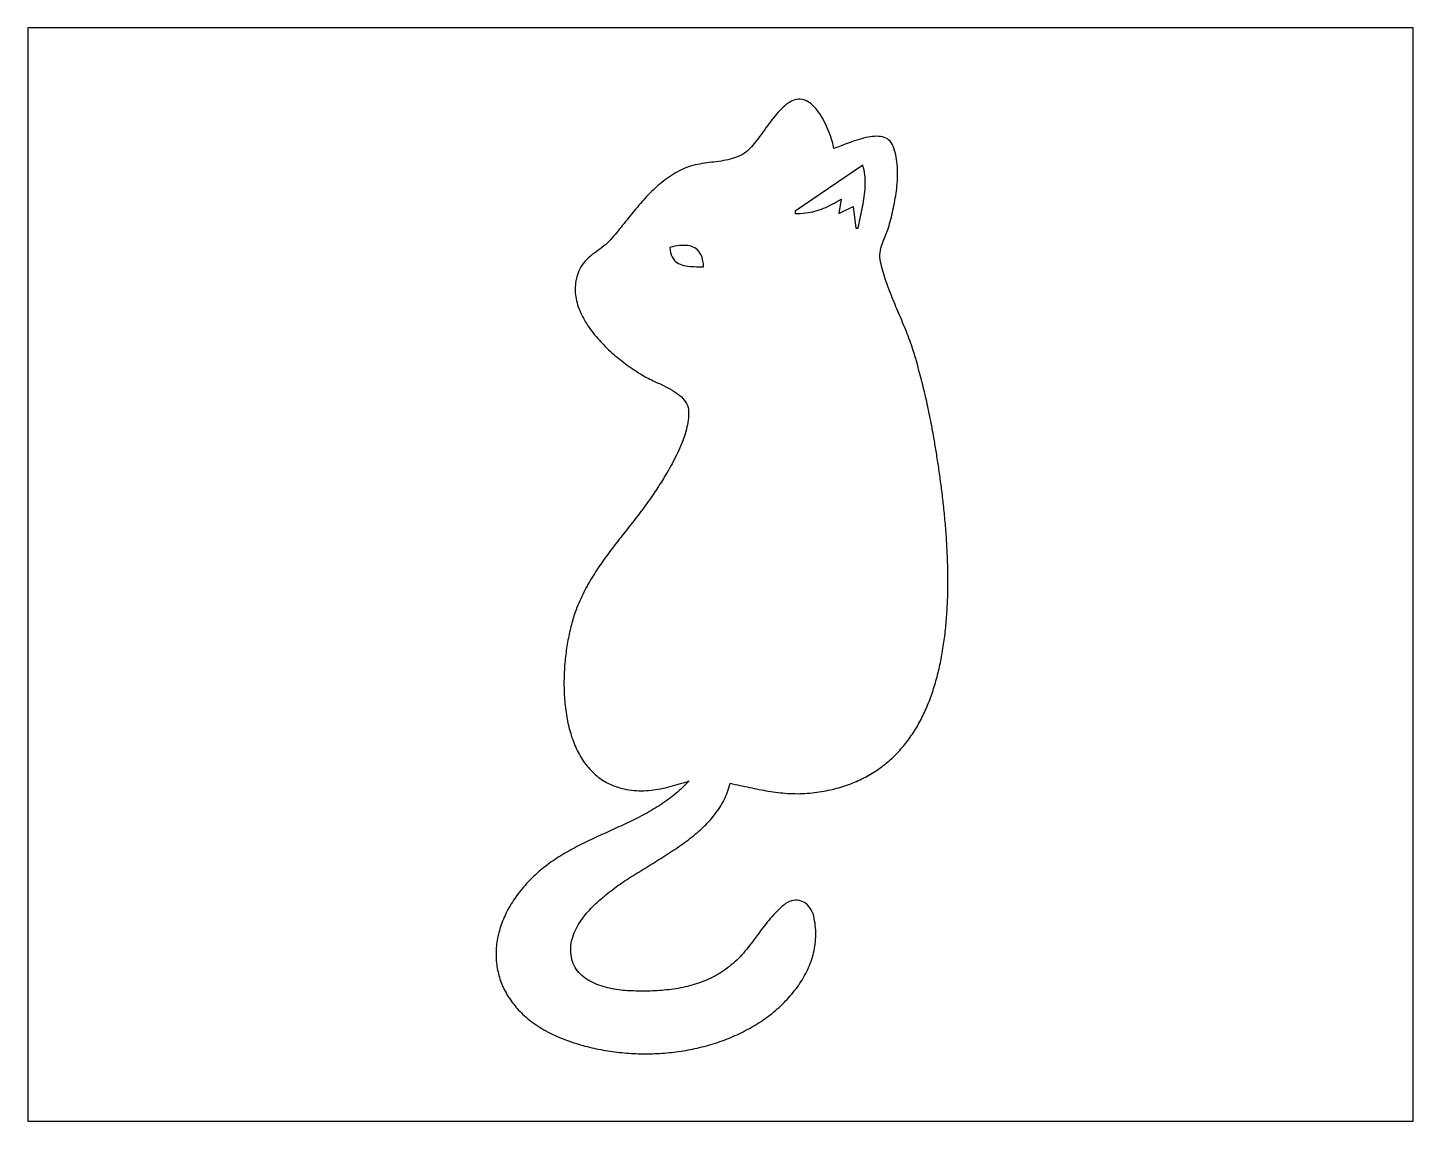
# Model space of a CAD drawing. Extents: x 0 to 574, y 0 to 453.
import ezdxf

# ---------------------------------------------------------------- set-up
doc = ezdxf.new("R2010")
doc.units = 0
doc.layers.add('C7', color=7, linetype='CONTINUOUS')

msp = doc.modelspace()

# ---------------------------------------------------------------- linework, layer by layer
at = {"layer": 'C7'}
for points in [[(0, 453)], [(0, 453), (0, 0), (574, 0), (574, 453), (0, 453)], [(225.2283, 68), (225.0814, 68.9674), (224.9909, 69.9246), (224.9547, 70.8715), (224.971, 71.8079), (225.0378, 72.7337), (225.1532, 73.6488), (225.3153, 74.5531), (225.5221, 75.4464), (225.7717, 76.3287), (226.0623, 77.1998), (226.3918, 78.0596), (226.7585, 78.908), (227.1602, 79.7449), (227.5952, 80.5701), (228.0615, 81.3835), (228.5571, 82.1851), (229.0802, 82.9746), (229.6289, 83.752), (230.2011, 84.5171), (230.795, 85.2699), (231.4088, 86.0102), (232.0403, 86.7379), (232.6878, 87.4528), (233.3493, 88.1549), (234.0228, 88.8441), (234.7065, 89.5201), (235.3985, 90.1829), (236.0967, 90.8325), (236.7994, 91.4685), (237.5045, 92.0911), (238.2102, 92.6999), (238.9145, 93.2949), (239.6155, 93.8761), (240.3113, 94.4431), (241, 94.9961), (241.6789, 95.5303), (242.3708, 96.0611), (243.0752, 96.5885), (243.7914, 97.1129), (244.5189, 97.6345), (245.2573, 98.1536), (246.0059, 98.6704), (246.7642, 99.1851), (247.5317, 99.698), (248.3078, 100.2093), (249.092, 100.7193), (249.8838, 101.2282), (250.6826, 101.7363), (251.4879, 102.2438), (252.2991, 102.751), (253.1156, 103.2581), (253.9371, 103.7654), (254.7628, 104.273), (255.5923, 104.7813), (256.4251, 105.2905), (257.2605, 105.8008), (258.0981, 106.3125), (258.9373, 106.8258), (259.7775, 107.341), (260.6183, 107.8583), (261.4591, 108.378), (262.2993, 108.9003), (263.1384, 109.4255), (263.9759, 109.9537), (264.8112, 110.4853), (265.6438, 111.0205), (266.4731, 111.5596), (267.2986, 112.1027), (268.1198, 112.6502), (268.9361, 113.2022), (269.747, 113.7591), (270.5519, 114.321), (271.3504, 114.8882), (272.1418, 115.461), (272.9256, 116.0397), (273.7013, 116.6243), (274.4683, 117.2153), (275.2261, 117.8128), (275.9742, 118.4171), (276.712, 119.0284), (277.4389, 119.647), (278.1545, 120.2732), (278.8582, 120.9071), (279.5495, 121.549), (280.2277, 122.1992), (280.8925, 122.8579), (281.5431, 123.5254), (282.1792, 124.2019), (282.8001, 124.8876), (283.4053, 125.5828), (283.9943, 126.2877), (284.5665, 127.0026), (285.1214, 127.7278), (285.6584, 128.4634), (286.1771, 129.2098), (286.6768, 129.9671), (287.1571, 130.7357), (287.6173, 131.5156), (288.057, 132.3073), (288.4756, 133.111), (288.8725, 133.9269), (289.2473, 134.7551), (289.5994, 135.5961), (289.9281, 136.45), (290.2331, 137.3171), (290.5138, 138.1977), (290.7696, 139.0918), (291, 140), (292.0146, 139.7888), (293.0249, 139.5755), (294.0311, 139.3609), (295.0336, 139.1458), (296.0326, 138.9307), (297.0285, 138.7166), (298.0217, 138.504), (299.0125, 138.2938), (300.0011, 138.0867), (300.988, 137.8833), (301.9734, 137.6845), (302.9577, 137.491), (303.9413, 137.3035), (304.9243, 137.1227), (305.9073, 136.9494), (306.8905, 136.7842), (307.8742, 136.6281), (308.8588, 136.4815), (309.8446, 136.3454), (310.8319, 136.2204), (311.8211, 136.1073), (312.8125, 136.0068), (313.8064, 135.9196), (314.8031, 135.8465), (315.803, 135.7882), (316.8065, 135.7454), (317.8137, 135.7188), (318.8252, 135.7093), (319.8411, 135.7175), (320.8619, 135.7441), (321.8879, 135.79), (322.9193, 135.8558), (323.9565, 135.9422), (325, 136.0501), (325.9764, 136.1672), (326.9422, 136.2957), (327.8973, 136.4356), (328.8419, 136.5867), (329.776, 136.7489), (330.6996, 136.9222), (331.6127, 137.1065), (332.5156, 137.3016), (333.4081, 137.5076), (334.2903, 137.7243), (335.1624, 137.9516), (336.0242, 138.1896), (336.876, 138.4379), (337.7178, 138.6967), (338.5495, 138.9658), (339.3713, 139.2451), (340.1832, 139.5346), (340.9853, 139.8341), (341.7776, 140.1436), (342.5601, 140.463), (343.333, 140.7922), (344.0962, 141.1312), (344.8499, 141.4798), (345.594, 141.8379), (346.3286, 142.2055), (347.0539, 142.5826), (347.7697, 142.9689), (348.4763, 143.3645), (349.1736, 143.7692), (349.8616, 144.183), (350.5405, 144.6057), (351.2103, 145.0374), (351.8711, 145.4778), (352.5228, 145.927), (353.1656, 146.3849), (353.7995, 146.8513), (354.4245, 147.3261), (355.0407, 147.8094), (355.6482, 148.301), (356.247, 148.8008), (356.8372, 149.3088), (357.4188, 149.8248), (357.9918, 150.3488), (358.5564, 150.8807), (359.1125, 151.4205), (359.6603, 151.9679), (360.1997, 152.523), (360.7309, 153.0857), (361.2538, 153.6558), (361.7686, 154.2333), (362.2752, 154.8182), (362.7738, 155.4103), (363.2644, 156.0095), (363.747, 156.6158), (364.2217, 157.2291), (364.6886, 157.8493), (365.1477, 158.4763), (365.599, 159.11), (366.0426, 159.7503), (366.4785, 160.3973), (366.9069, 161.0507), (367.3277, 161.7105), (367.741, 162.3766), (368.1469, 163.049), (368.5454, 163.7275), (368.9366, 164.4121), (369.3205, 165.1026), (369.6972, 165.7991), (370.0667, 166.5013), (370.4291, 167.2093), (370.7844, 167.923), (371.1326, 168.6422), (371.474, 169.3669), (371.8083, 170.097), (372.1359, 170.8324), (372.4566, 171.573), (372.7706, 172.3188), (373.0778, 173.0697), (373.3784, 173.8255), (373.6724, 174.5862), (373.9599, 175.3518), (374.2409, 176.1221), (374.5154, 176.897), (374.7835, 177.6765), (375.0453, 178.4605), (375.3008, 179.2489), (375.55, 180.0416), (375.7931, 180.8385), (376.03, 181.6396), (376.2609, 182.4447), (376.4857, 183.2538), (376.7046, 184.0669), (376.9175, 184.8837), (377.1246, 185.7043), (377.3258, 186.5285), (377.5213, 187.3563), (377.7111, 188.1876), (377.8952, 189.0223), (378.0737, 189.8603), (378.2467, 190.7015), (378.4141, 191.5459), (378.5761, 192.3933), (378.7327, 193.2438), (378.8839, 194.0971), (379.0298, 194.9533), (379.1705, 195.8121), (379.306, 196.6737), (379.4364, 197.5378), (379.5617, 198.4044), (379.6819, 199.2734), (379.7972, 200.1447), (379.9075, 201.0182), (380.013, 201.8939), (380.1136, 202.7717), (380.2095, 203.6514), (380.3006, 204.5331), (380.3871, 205.4165), (380.4689, 206.3017), (380.5462, 207.1886), (380.619, 208.077), (380.6873, 208.9669), (380.7512, 209.8582), (380.8108, 210.7508), (380.866, 211.6447), (380.917, 212.5397), (380.9638, 213.4358), (381.0064, 214.3328), (381.045, 215.2308), (381.0795, 216.1296), (381.11, 217.0291), (381.1366, 217.9293), (381.1593, 218.83), (381.1782, 219.7313), (381.1933, 220.6329), (381.2046, 221.5348), (381.2123, 222.437), (381.2164, 223.3394), (381.2168, 224.2418), (381.2138, 225.1442), (381.2073, 226.0465), (381.1974, 226.9486), (381.1841, 227.8505), (381.1675, 228.752), (381.1477, 229.653), (381.1246, 230.5536), (381.0984, 231.4536), (381.0691, 232.3529), (381.0367, 233.2514), (381.0013, 234.1491), (380.963, 235.0458), (380.9218, 235.9415), (380.8778, 236.8362), (380.831, 237.7296), (380.7814, 238.6218), (380.7291, 239.5127), (380.6743, 240.4021), (380.6168, 241.29), (380.5568, 242.1763), (380.4943, 243.061), (380.4295, 243.9438), (380.3622, 244.8249), (380.2926, 245.704), (380.2208, 246.581), (380.1467, 247.456), (380.0705, 248.3288), (379.9922, 249.1994), (379.9118, 250.0676), (379.8294, 250.9334), (379.745, 251.7966), (379.6588, 252.6573), (379.5707, 253.5153), (379.4808, 254.3705), (379.3892, 255.2229), (379.2958, 256.0723), (379.2009, 256.9188), (379.1043, 257.7621), (379.0062, 258.6023), (378.9067, 259.4392), (378.8057, 260.2728), (378.7033, 261.1029), (378.5996, 261.9295), (378.4946, 262.7525), (378.3884, 263.5719), (378.281, 264.3875), (378.1725, 265.1992), (378.063, 266.0071), (377.9524, 266.8109), (377.8409, 267.6106), (377.7284, 268.4061), (377.6151, 269.1974), (377.501, 269.9843), (377.3862, 270.7668), (377.2707, 271.5448), (377.1545, 272.3182), (377.0377, 273.0869), (376.9203, 273.8509), (376.8025, 274.61), (376.6843, 275.3642), (376.5656, 276.1134), (376.4466, 276.8575), (376.3274, 277.5964), (376.2079, 278.3301), (376.0882, 279.0584), (375.9684, 279.7813), (375.8485, 280.4986), (375.7287, 281.2104), (375.6088, 281.9165), (375.489, 282.6169), (375.3694, 283.3114), (375.25, 284), (375.0717, 285.0124), (374.8897, 286.0241), (374.7039, 287.0348), (374.5145, 288.0447), (374.3213, 289.0538), (374.1245, 290.0621), (373.9241, 291.0695), (373.7201, 292.0761), (373.5126, 293.0819), (373.3016, 294.0869), (373.0872, 295.0911), (372.8693, 296.0945), (372.6481, 297.0972), (372.4236, 298.099), (372.1957, 299.1002), (371.9646, 300.1005), (371.7302, 301.1002), (371.4926, 302.0991), (371.252, 303.0972), (371.0081, 304.0947), (370.7613, 305.0914), (370.5113, 306.0875), (370.2584, 307.0828), (370.0025, 308.0775), (369.7437, 309.0715), (369.482, 310.0648), (369.2175, 311.0575), (368.9501, 312.0495), (368.68, 313.0408), (368.4071, 314.0315), (368.1315, 315.0216), (367.8533, 316.0111), (367.5725, 317), (367.302, 317.9233), (367.0182, 318.8474), (366.7218, 319.7721), (366.4134, 320.6974), (366.094, 321.6234), (365.7641, 322.55), (365.4246, 323.4771), (365.0762, 324.4048), (364.7198, 325.333), (364.3559, 326.2617), (363.9855, 327.1908), (363.6092, 328.1203), (363.2278, 329.0503), (362.8421, 329.9806), (362.4528, 330.9113), (362.0606, 331.8423), (361.6664, 332.7735), (361.2709, 333.7051), (360.8748, 334.6368), (360.4789, 335.5688), (360.084, 336.501), (359.6907, 337.4333), (359.2999, 338.3658), (358.9124, 339.2983), (358.5288, 340.231), (358.1499, 341.1636), (357.7765, 342.0963), (357.4094, 343.029), (357.0492, 343.9617), (356.6968, 344.8942), (356.3529, 345.8268), (356.0183, 346.7591), (355.6936, 347.6914), (355.3798, 348.6235), (355.0774, 349.5553), (354.7874, 350.487), (354.5103, 351.4184), (354.2471, 352.3495), (353.9984, 353.2803), (353.765, 354.2108), (353.5477, 355.1409), (353.3472, 356.0706), (353.1643, 357), (353.0441, 357.9359), (353.025, 358.8777), (353.0959, 359.824), (353.2452, 360.7733), (353.4619, 361.7241), (353.7345, 362.6751), (354.0518, 363.6247), (354.4024, 364.5716), (354.7751, 365.5142), (355.1586, 366.4511), (355.5415, 367.3809), (355.9126, 368.3022), (356.2605, 369.2134), (356.574, 370.1131), (356.8418, 371), (357.0768, 371.8666), (357.3116, 372.7518), (357.545, 373.6542), (357.7761, 374.5728), (358.0038, 375.5065), (358.2271, 376.454), (358.445, 377.4141), (358.6564, 378.3859), (358.8603, 379.3681), (359.0557, 380.3595), (359.2416, 381.359), (359.4168, 382.3655), (359.5805, 383.3778), (359.7315, 384.3947), (359.8689, 385.4152), (359.9916, 386.438), (360.0986, 387.4621), (360.1888, 388.4861), (360.2613, 389.5091), (360.3149, 390.5299), (360.3488, 391.5473), (360.3618, 392.5601), (360.3529, 393.5672), (360.3211, 394.5675), (360.2653, 395.5598), (360.1846, 396.543), (360.0779, 397.5159), (359.9442, 398.4773), (359.7824, 399.4261), (359.5916, 400.3613), (359.3706, 401.2815), (359.1185, 402.1856), (358.8343, 403.0726), (358.5169, 403.9413), (358.1648, 404.7117), (357.7478, 405.3899), (357.2697, 405.9799), (356.7343, 406.4858), (356.1455, 406.9116), (355.507, 407.2614), (354.8227, 407.5392), (354.0964, 407.7492), (353.332, 407.8954), (352.5332, 407.9819), (351.7038, 408.0126), (350.8477, 407.9918), (349.9688, 407.9235), (349.0708, 407.8116), (348.1575, 407.6604), (347.2328, 407.4738), (346.3004, 407.2559), (345.3643, 407.0109), (344.4282, 406.7427), (343.496, 406.4554), (342.5714, 406.1531), (341.6583, 405.8398), (340.7606, 405.5197), (339.8819, 405.1968), (339.0262, 404.8751), (338.1973, 404.5587), (337.399, 404.2518), (336.6351, 403.9582), (335.9094, 403.6822), (335.2258, 403.4278), (334.588, 403.199), (334, 403), (333.8695, 403.6652), (333.7048, 404.3883), (333.5068, 405.163), (333.276, 405.9833), (333.0135, 406.843), (332.7198, 407.736), (332.396, 408.6561), (332.0426, 409.5972), (331.6606, 410.5531), (331.2506, 411.5178), (330.8136, 412.4851), (330.3503, 413.4488), (329.8614, 414.4028), (329.3478, 415.3411), (328.8102, 416.2573), (328.2495, 417.1455), (327.6665, 417.9994), (327.0619, 418.813), (326.4364, 419.5801), (325.791, 420.2945), (325.1264, 420.9502), (324.4434, 421.541), (323.7428, 422.0607), (323.0253, 422.5032), (322.2918, 422.8624), (321.5431, 423.1322), (320.7798, 423.3063), (320.003, 423.3788), (319.2619, 423.3559), (318.5281, 423.253), (317.8015, 423.0741), (317.0818, 422.8232), (316.3689, 422.5044), (315.6627, 422.1217), (314.9631, 421.6793), (314.27, 421.181), (313.5831, 420.631), (312.9023, 420.0334), (312.2276, 419.3921), (311.5587, 418.7113), (310.8956, 417.9949), (310.2381, 417.2471), (309.586, 416.4719), (308.9393, 415.6733), (308.2977, 414.8554), (307.6612, 414.0222), (307.0296, 413.1779), (306.4028, 412.3263), (305.7806, 411.4716), (305.1629, 410.6179), (304.5496, 409.7692), (303.9405, 408.9295), (303.3354, 408.1029), (302.7344, 407.2934), (302.1371, 406.5051), (301.5435, 405.7421), (300.9534, 405.0083), (300.3668, 404.3079), (299.7834, 403.6449), (299.2031, 403.0233), (298.6258, 402.4472), (298.0514, 401.9206), (297.4796, 401.4477), (296.9105, 401.0324)], [(296.9104, 401.0324), (296.1453, 400.549), (295.351, 400.1136), (294.5295, 399.7227), (293.6828, 399.3729), (292.813, 399.0606), (291.9222, 398.7824), (291.0124, 398.5348), (290.0857, 398.3144), (289.1442, 398.1177), (288.1898, 397.9413), (287.2247, 397.7817), (286.2509, 397.6354), (285.2704, 397.499), (284.2854, 397.369), (283.2979, 397.2419), (282.3099, 397.1143), (281.3235, 396.9827), (280.3407, 396.8437), (279.3637, 396.6938), (278.3944, 396.5295), (277.435, 396.3474), (276.4874, 396.144), (275.5538, 395.9159), (274.6362, 395.6596), (273.7367, 395.3716), (272.8572, 395.0484), (272, 394.6867), (271.062, 394.2485), (270.1446, 393.792), (269.2472, 393.3177), (268.3691, 392.8261), (267.5096, 392.3176), (266.6681, 391.793), (265.8438, 391.2526), (265.0362, 390.697), (264.2445, 390.1268), (263.468, 389.5425), (262.7062, 388.9446), (261.9583, 388.3337), (261.2236, 387.7103), (260.5016, 387.0748), (259.7915, 386.428), (259.0927, 385.7702), (258.4044, 385.1021), (257.7261, 384.4241), (257.057, 383.7368), (256.3966, 383.0407), (255.744, 382.3364), (255.0987, 381.6244), (254.46, 380.9052), (253.8272, 380.1794), (253.1996, 379.4475), (252.5767, 378.71), (251.9576, 377.9674), (251.3418, 377.2204), (250.7285, 376.4694), (250.1172, 375.7149), (249.5071, 374.9575), (248.8976, 374.1978), (248.2879, 373.4362), (247.6775, 372.6733), (247.0657, 371.9097), (246.4517, 371.1458), (245.835, 370.3822), (245.2148, 369.6194), (244.5906, 368.858), (243.9615, 368.0985), (243.327, 367.3415), (242.6864, 366.5873), (242.039, 365.8367), (241.3842, 365.0902), (240.734, 364.3993), (240.0382, 363.7356), (239.304, 363.0944), (238.539, 362.4711), (237.7505, 361.8612), (236.9462, 361.2599), (236.1333, 360.6628), (235.3195, 360.0652), (234.512, 359.4625), (233.7185, 358.8502), (232.9463, 358.2236), (232.2029, 357.5781), (231.4957, 356.9091), (230.8323, 356.2121), (230.2201, 355.4824), (229.6665, 354.7154), (229.179, 353.9066), (228.756, 353.0866), (228.377, 352.2644), (228.041, 351.4404), (227.7472, 350.6148), (227.4948, 349.7879), (227.2828, 348.96), (227.1104, 348.1314), (226.9767, 347.3024), (226.8809, 346.4732), (226.8221, 345.6443), (226.7994, 344.8157), (226.8119, 343.9879), (226.8589, 343.1612), (226.9393, 342.3357), (227.0524, 341.5119), (227.1973, 340.69), (227.3731, 339.8703), (227.5789, 339.0531), (227.8139, 338.2386), (228.0773, 337.4272), (228.368, 336.6192), (228.6854, 335.8148), (229.0284, 335.0144), (229.3963, 334.2181), (229.7882, 333.4265), (230.2032, 332.6396), (230.6404, 331.8578), (231.0989, 331.0814), (231.578, 330.3107), (232.0767, 329.5459), (232.5941, 328.7874), (233.1295, 328.0355), (233.6819, 327.2904), (234.2504, 326.5525), (234.8343, 325.822), (235.4325, 325.0992), (236.0444, 324.3843), (236.6689, 323.6778), (237.3052, 322.9799), (237.9525, 322.2909), (238.6098, 321.611), (239.2764, 320.9406), (239.9514, 320.2799), (240.6338, 319.6292), (241.3228, 318.9889), (242.0176, 318.3592), (242.7172, 317.7405), (243.4209, 317.1329), (244.1277, 316.5368), (244.8368, 315.9525), (245.5473, 315.3803), (246.2583, 314.8204), (246.969, 314.2732), (247.6785, 313.7389), (248.386, 313.2179), (249.0905, 312.7103), (249.7912, 312.2166), (250.4872, 311.737), (251.1777, 311.2718), (251.8618, 310.8213), (252.5387, 310.3858), (253.2073, 309.9655), (253.867, 309.5608), (254.5168, 309.1719), (255.1559, 308.7992), (255.7833, 308.4429), (256.3983, 308.1033), (257, 307.7808), (257.6775, 307.4338), (258.4039, 307.0796), (259.1727, 306.7168), (259.9775, 306.3442), (260.8117, 305.9604), (261.6691, 305.5644), (262.5431, 305.1546), (263.4273, 304.73), (264.3154, 304.2892), (265.2008, 303.8309), (266.0772, 303.3539), (266.938, 302.857), (267.777, 302.3387), (268.5876, 301.798), (269.3634, 301.2334), (270.098, 300.6438), (270.785, 300.0278), (271.4179, 299.3842), (271.9902, 298.7117), (272.4957, 298.0091), (272.9278, 297.275), (273.2801, 296.5083), (273.5461, 295.7076), (273.7195, 294.8716), (273.7939, 293.9992), (273.7973, 293.1201), (273.764, 292.2292), (273.6955, 291.3271), (273.593, 290.415), (273.4578, 289.4937), (273.2913, 288.5641), (273.0948, 287.6272), (272.8696, 286.6839), (272.617, 285.7351), (272.3383, 284.7817), (272.035, 283.8247), (271.7082, 282.865), (271.3593, 281.9036), (270.9897, 280.9413), (270.6007, 279.979), (270.1935, 279.0178), (269.7695, 278.0585), (269.3301, 277.1021), (268.8765, 276.1494), (268.4101, 275.2015), (267.9322, 274.2592), (267.4441, 273.3234), (266.9472, 272.3952), (266.4427, 271.4753), (265.932, 270.5648), (265.4164, 269.6646), (264.8973, 268.7756), (264.3759, 267.8986), (263.8535, 267.0348), (263.3316, 266.1849), (262.8114, 265.3499), (262.2943, 264.5307), (261.7815, 263.7283), (261.2744, 262.9436), (260.7743, 262.1774), (260.2826, 261.4308), (259.8005, 260.7047), (259.3294, 260), (258.7789, 259.1858), (258.2222, 258.3755), (257.6597, 257.5689), (257.0917, 256.7657), (256.5184, 255.9657), (255.9404, 255.1688), (255.3578, 254.3747), (254.771, 253.5833), (254.1804, 252.7942), (253.5862, 252.0074), (252.9889, 251.2226), (252.3888, 250.4396), (251.7861, 249.6582), (251.1813, 248.8781), (250.5747, 248.0993), (249.9666, 247.3215), (249.3573, 246.5444), (248.7473, 245.7679), (248.1367, 244.9917), (247.526, 244.2157), (246.9155, 243.4397), (246.3055, 242.6634), (245.6964, 241.8867), (245.0885, 241.1093), (244.4821, 240.331), (243.8776, 239.5516), (243.2754, 238.771), (242.6756, 237.9889), (242.0788, 237.2051), (241.4852, 236.4194), (240.8951, 235.6316), (240.3089, 234.8415), (239.727, 234.0488), (239.1496, 233.2535), (238.5771, 232.4552), (238.0099, 231.6538), (237.4482, 230.8491), (236.8925, 230.0408), (236.343, 229.2288), (235.8001, 228.4128), (235.2641, 227.5926), (234.7354, 226.7681), (234.2142, 225.9391), (233.701, 225.1052), (233.1961, 224.2664), (232.6998, 223.4224), (232.2124, 222.573), (231.7343, 221.7179), (231.2658, 220.8571), (230.8072, 219.9903), (230.359, 219.1173), (229.9213, 218.2378), (229.4947, 217.3518), (229.0793, 216.4588), (228.6755, 215.5589), (228.2837, 214.6517), (227.9043, 213.7371), (227.5374, 212.8148), (227.1836, 211.8846), (226.843, 210.9464), (226.5162, 210), (226.2915, 209.3194), (226.0711, 208.625), (225.8551, 207.917), (225.6435, 207.1959), (225.4366, 206.4621), (225.2345, 205.716), (225.0374, 204.9579), (224.8453, 204.1883), (224.6586, 203.4076), (224.4773, 202.6161), (224.3016, 201.8143), (224.1316, 201.0025), (223.9675, 200.1812), (223.8094, 199.3507), (223.6576, 198.5114), (223.5121, 197.6638), (223.3732, 196.8082), (223.2409, 195.9451), (223.1154, 195.0747), (222.9969, 194.1976), (222.8856, 193.3141), (222.7815, 192.4247), (222.6849, 191.5296), (222.5959, 190.6294), (222.5147, 189.7243), (222.4413, 188.8148), (222.376, 187.9014), (222.319, 186.9843), (222.2703, 186.064), (222.2301, 185.1409), (222.1987, 184.2154), (222.1761, 183.2879), (222.1624, 182.3588), (222.1579, 181.4284), (222.1628, 180.4972), (222.1771, 179.5655), (222.201, 178.6338), (222.2346, 177.7025), (222.2782, 176.7719), (222.3319, 175.8425), (222.3959, 174.9146), (222.4702, 173.9886), (222.555, 173.065), (222.6506, 172.1441), (222.757, 171.2264), (222.8744, 170.3122), (223.003, 169.4019), (223.1429, 168.4959), (223.2943, 167.5947), (223.4573, 166.6986), (223.6322, 165.8079), (223.8189, 164.9232), (224.0178, 164.0448), (224.2289, 163.1731), (224.4524, 162.3085), (224.6884, 161.4513), (224.9372, 160.6021), (225.1989, 159.7611), (225.4736, 158.9289), (225.7614, 158.1057), (226.0626, 157.2919), (226.3773, 156.4881), (226.7057, 155.6945), (227.0478, 154.9116), (227.4039, 154.1397), (227.7741, 153.3793), (228.1586, 152.6308), (228.5575, 151.8945), (228.971, 151.1708), (229.3992, 150.4602), (229.8423, 149.763), (230.3004, 149.0797), (230.7738, 148.4106), (231.2625, 147.7561), (231.7667, 147.1166), (232.2865, 146.4926), (232.8222, 145.8844), (233.3739, 145.2924), (233.9417, 144.717), (234.5257, 144.1586), (235.1262, 143.6176), (235.7433, 143.0944), (236.3772, 142.5894), (237.0279, 142.103), (237.6957, 141.6356), (238.3807, 141.1875), (239.0831, 140.7593), (239.803, 140.3512), (240.5406, 139.9637), (241.296, 139.5972), (242.0694, 139.252), (242.861, 138.9286), (243.6708, 138.6274), (244.4991, 138.3487), (245.346, 138.093), (246.2117, 137.8606), (247.0963, 137.6519), (248, 137.4675), (249.0445, 137.2882), (250.0832, 137.1447), (251.1163, 137.0356), (252.1441, 136.9598), (253.1669, 136.9157), (254.185, 136.9022), (255.1987, 136.9178), (256.2082, 136.9613), (257.2139, 137.0313), (258.2161, 137.1266), (259.2149, 137.2457), (260.2108, 137.3874), (261.204, 137.5503), (262.1947, 137.7332), (263.1834, 137.9347), (264.1702, 138.1534), (265.1554, 138.3881), (266.1394, 138.6374), (267.1224, 138.9), (268.1047, 139.1746), (269.0865, 139.4599), (270.0683, 139.7545), (271.0503, 140.0572), (272.0327, 140.3665), (273.0158, 140.6812), (274, 141)], [(318, 377), (318, 376), (319.1214, 376.0186), (320.206, 376.0682), (321.2569, 376.1485), (322.2772, 376.2593), (323.27, 376.4004), (324.2385, 376.5715), (325.1858, 376.7725), (326.1151, 377.003), (327.0294, 377.263), (327.932, 377.5521), (328.8259, 377.8702), (329.7144, 378.217), (330.6004, 378.5924), (331.4872, 378.996), (332.378, 379.4278), (333.2757, 379.8873), (334.1837, 380.3746), (335.1049, 380.8892), (336.0427, 381.4311), (337, 382), (336, 376), (342, 379), (343, 370), (344, 370), (344.195, 370.9813), (344.3987, 371.9666), (344.6088, 372.9555), (344.8232, 373.9476), (345.0394, 374.9428), (345.2552, 375.9406), (345.4684, 376.9409), (345.6767, 377.9432), (345.8778, 378.9473), (346.0695, 379.9529), (346.2495, 380.9597), (346.4154, 381.9674), (346.5651, 382.9757), (346.6963, 383.9843), (346.8067, 384.9928), (346.894, 386.001), (346.9561, 387.0087), (346.9905, 388.0154), (346.995, 389.0209), (346.9674, 390.0248), (346.9054, 391.027), (346.8067, 392.027), (346.6691, 393.0246), (346.4903, 394.0195), (346.268, 395.0114), (346, 396), (318, 377)], [(266, 362), (266.1301, 360.8634), (266.3363, 359.8397), (266.6152, 358.9231), (266.963, 358.1075), (267.3763, 357.3871), (267.8516, 356.756), (268.3852, 356.2084), (268.9737, 355.7383), (269.6134, 355.3398), (270.3009, 355.007), (271.0326, 354.7341), (271.805, 354.5151), (272.6144, 354.3442), (273.4574, 354.2155), (274.3304, 354.123), (275.2299, 354.061), (276.1522, 354.0234), (277.094, 354.0044), (278.0516, 353.998), (279.0214, 353.9985), (280, 354), (279.8996, 355.1949), (279.7362, 356.2892), (279.5116, 357.2863), (279.2276, 358.1892), (278.886, 359.0012), (278.4885, 359.7254), (278.037, 360.3652), (277.5333, 360.9236), (276.9791, 361.404), (276.3763, 361.8094), (275.7266, 362.1432), (275.0318, 362.4085), (274.2938, 362.6085), (273.5143, 362.7464), (272.6951, 362.8255), (271.838, 362.8489), (270.9448, 362.8198), (270.0172, 362.7415), (269.0572, 362.6172), (268.0665, 362.45), (267.0468, 362.2432), (266, 362)], [(274, 141), (273.3389, 140.2891), (272.668, 139.5935), (271.9874, 138.9128), (271.2973, 138.2464), (270.598, 137.5942), (269.8898, 136.9556), (269.1728, 136.3304), (268.4473, 135.7182), (267.7136, 135.1185), (266.9719, 134.531), (266.2224, 133.9553), (265.4653, 133.391), (264.701, 132.8379), (263.9297, 132.2954), (263.1515, 131.7633), (262.3668, 131.2411), (261.5757, 130.7285), (260.7786, 130.2251), (259.9756, 129.7305), (259.167, 129.2443), (258.353, 128.7663), (257.5339, 128.2959), (256.7099, 127.8328), (255.8813, 127.3767), (255.0482, 126.9271), (254.211, 126.4838), (253.3699, 126.0462), (252.5251, 125.6141), (251.6769, 125.1871), (250.8254, 124.7648), (249.971, 124.3468), (249.1138, 123.9327), (248.2542, 123.5222), (247.3923, 123.1149), (246.5284, 122.7104), (245.6628, 122.3083), (244.7956, 121.9083), (243.9271, 121.51), (243.0576, 121.113), (242.1873, 120.717), (241.3165, 120.3215), (240.4453, 119.9262), (239.574, 119.5307), (238.7029, 119.1347), (237.8322, 118.7377), (236.9621, 118.3394), (236.0929, 117.9394), (235.2248, 117.5373), (234.3581, 117.1329), (233.493, 116.7256), (232.6297, 116.3151), (231.7685, 115.901), (230.9096, 115.483), (230.0533, 115.0607), (229.1997, 114.6337), (228.3492, 114.2017), (227.502, 113.7642), (226.6583, 113.3209), (225.8184, 112.8714), (224.9825, 112.4153), (224.1508, 111.9523), (223.3236, 111.4819), (222.5011, 111.0039), (221.6836, 110.5178), (220.8712, 110.0233), (220.0643, 109.5199), (219.2631, 109.0073), (218.4679, 108.4852), (217.6787, 107.9532), (216.896, 107.4108), (216.1199, 106.8577), (215.3507, 106.2935), (214.5887, 105.7179), (213.834, 105.1305), (213.0869, 104.5309), (212.3476, 103.9187), (211.6164, 103.2936), (210.8935, 102.6551), (210.1793, 102.003), (209.4738, 101.3367), (208.7773, 100.6561), (208.0902, 99.9606), (207.3784, 99.2157), (206.6855, 98.4668), (206.0112, 97.7142), (205.3556, 96.958), (204.7186, 96.1983), (204.1003, 95.4353), (203.5006, 94.6693), (202.9195, 93.9002), (202.357, 93.1283), (201.813, 92.3539), (201.2875, 91.5769), (200.7806, 90.7977), (200.2921, 90.0163), (199.822, 89.233), (199.3705, 88.4479), (198.9373, 87.6611), (198.5225, 86.8729), (198.1261, 86.0833), (197.748, 85.2926), (197.3882, 84.501), (197.0468, 83.7085), (196.7236, 82.9154), (196.4187, 82.1218), (196.132, 81.328), (195.8635, 80.5339), (195.6132, 79.7399), (195.3811, 78.9461), (195.1672, 78.1526), (194.9713, 77.3596), (194.7936, 76.5673), (194.6339, 75.7759), (194.4923, 74.9855), (194.3687, 74.1962), (194.2632, 73.4083), (194.1756, 72.6219), (194.106, 71.8372), (194.0543, 71.0543), (194.0206, 70.2734), (194.0047, 69.4947), (194.0068, 68.7183), (194.0267, 67.9444), (194.0644, 67.1732), (194.1199, 66.4048), (194.1933, 65.6394), (194.2844, 64.8772), (194.3932, 64.1183), (194.5198, 63.3629), (194.664, 62.6111), (194.826, 61.8632), (195.0056, 61.1193), (195.2028, 60.3795), (195.4176, 59.644), (195.6501, 58.913), (195.9001, 58.1867), (196.1676, 57.4652), (196.4527, 56.7487), (196.7552, 56.0373), (197.0753, 55.3312), (197.4128, 54.6306), (197.7677, 53.9357), (198.14, 53.2465), (198.5298, 52.5634), (198.9369, 51.8863), (199.3613, 51.2156), (199.8031, 50.5514), (200.2621, 49.8938), (200.7384, 49.2429), (201.232, 48.5991), (201.7429, 47.9624), (202.2709, 47.3329), (202.8161, 46.711), (203.3785, 46.0967), (203.958, 45.4901), (204.5547, 44.8915), (205.1684, 44.3011), (205.7993, 43.7189), (206.4471, 43.1452), (207.1121, 42.5801), (207.794, 42.0238), (208.4929, 41.4765), (209.2088, 40.9382), (209.9416, 40.4093), (210.6913, 39.8898), (211.458, 39.3799), (212.2415, 38.8798), (213.0419, 38.3896), (213.8591, 37.9096), (214.6931, 37.4398), (215.5439, 36.9804), (216.4114, 36.5317), (217.2957, 36.0937), (218.1968, 35.6667), (219.1145, 35.2507), (220.0489, 34.8461), (221, 34.4529), (221.868, 34.1081), (222.7422, 33.7726), (223.6223, 33.4464), (224.5081, 33.1294), (225.3995, 32.8218), (226.2963, 32.5234), (227.1984, 32.2343), (228.1055, 31.9546), (229.0177, 31.6841), (229.9346, 31.4231), (230.8561, 31.1714), (231.7821, 30.929), (232.7124, 30.696), (233.6468, 30.4725), (234.5852, 30.2583), (235.5274, 30.0536), (236.4733, 29.8583), (237.4227, 29.6724), (238.3754, 29.496), (239.3313, 29.329), (240.2902, 29.1716), (241.2519, 29.0236), (242.2164, 28.8851), (243.1834, 28.7562), (244.1528, 28.6368), (245.1243, 28.5269), (246.098, 28.4266), (247.0735, 28.3358), (248.0508, 28.2546), (249.0296, 28.1831), (250.0098, 28.1211), (250.9913, 28.0687), (251.9739, 28.026), (252.9574, 27.9929), (253.9417, 27.9695), (254.9266, 27.9557), (255.9119, 27.9516), (256.8976, 27.9572), (257.8833, 27.9725), (258.8691, 27.9975), (259.8546, 28.0323), (260.8398, 28.0768), (261.8244, 28.131), (262.8084, 28.195), (263.7916, 28.2688), (264.7737, 28.3523), (265.7547, 28.4457), (266.7344, 28.5489), (267.7126, 28.6619), (268.6892, 28.7848), (269.664, 28.9175), (270.6368, 29.06), (271.6075, 29.2125), (272.5759, 29.3748), (273.5419, 29.547), (274.5052, 29.7292), (275.4658, 29.9212), (276.4235, 30.1233), (277.3781, 30.3352), (278.3295, 30.5571), (279.2775, 30.789), (280.2219, 31.0309), (281.1626, 31.2828), (282.0994, 31.5447), (283.0321, 31.8166), (283.9606, 32.0985), (284.8848, 32.3905), (285.8045, 32.6926), (286.7194, 33.0047), (287.6296, 33.3269), (288.5347, 33.6593), (289.4346, 34.0017), (290.3292, 34.3542), (291.2184, 34.7169), (292.1018, 35.0898), (292.9795, 35.4728), (293.8512, 35.8659), (294.7168, 36.2693), (295.5761, 36.6828), (296.4289, 37.1066), (297.2751, 37.5406), (298.1145, 37.9848), (298.947, 38.4392), (299.7724, 38.9039), (300.5906, 39.3789), (301.4013, 39.8642), (302.2045, 40.3598), (303, 40.8657), (303.7814, 41.3782), (304.5579, 41.9035), (305.3289, 42.4415), (306.094, 42.992), (306.8526, 43.5549), (307.6043, 44.1299), (308.3485, 44.717), (309.0848, 45.316), (309.8127, 45.9267), (310.5318, 46.549), (311.2415, 47.1827), (311.9413, 47.8276), (312.6308, 48.4837), (313.3095, 49.1507), (313.9768, 49.8285), (314.6324, 50.517), (315.2757, 51.2159), (315.9062, 51.9252), (316.5234, 52.6446), (317.1269, 53.3741), (317.7162, 54.1134), (318.2908, 54.8624), (318.8502, 55.621), (319.3939, 56.389), (319.9215, 57.1662), (320.4324, 57.9525), (320.9261, 58.7477), (321.4022, 59.5518), (321.8602, 60.3644), (322.2997, 61.1855), (322.72, 62.0149), (323.1207, 62.8525), (323.5015, 63.698), (323.8616, 64.5514), (324.2008, 65.4125), (324.5184, 66.2811), (324.8141, 67.1571), (325.0872, 68.0404), (325.3374, 68.9306), (325.5641, 69.8278), (325.7669, 70.7318), (325.9453, 71.6423), (326.0987, 72.5593), (326.2268, 73.4826), (326.329, 74.412), (326.4048, 75.3474), (326.4537, 76.2887), (326.4753, 77.2356), (326.4691, 78.188), (326.4346, 79.1457), (326.3713, 80.1087), (326.2786, 81.0767), (326.1563, 82.0496), (326.0036, 83.0272), (325.8203, 84.0094), (325.6057, 84.9961), (325.3442, 85.9294), (325.0119, 86.8011), (324.6135, 87.6085), (324.1538, 88.3489), (323.6377, 89.0196), (323.0699, 89.6178), (322.4553, 90.1408), (321.7986, 90.586), (321.1047, 90.9506), (320.3783, 91.2319), (319.6243, 91.4271), (318.8474, 91.5336), (318.0525, 91.5487), (317.2444, 91.4696), (316.4279, 91.2935), (315.6077, 91.0179), (314.7887, 90.64), (313.9758, 90.157), (313.1736, 89.5663), (312.4264, 88.9405), (311.6968, 88.2921), (310.9836, 87.6224), (310.2857, 86.933), (309.602, 86.2253), (308.9312, 85.5007), (308.2722, 84.7606), (307.6239, 84.0065), (306.9851, 83.2398), (306.3546, 82.4619), (305.7314, 81.6743), (305.1142, 80.8785), (304.5018, 80.0758), (303.8932, 79.2676), (303.2872, 78.4555), (302.6826, 77.6409), (302.0783, 76.8252), (301.4731, 76.0098), (300.8659, 75.1961), (300.2555, 74.3857), (299.6407, 73.5799), (299.0204, 72.7802), (298.3935, 71.988), (297.7587, 71.2048), (297.115, 70.4319), (296.4612, 69.6709), (295.7961, 68.9231), (295.1186, 68.19), (294.4275, 67.473), (293.7217, 66.7736), (293, 66.0933), (292.2355, 65.4084), (291.4608, 64.7482), (290.6761, 64.1123), (289.8817, 63.5001), (289.0778, 62.9113), (288.2647, 62.3456), (287.4426, 61.8025), (286.6118, 61.2815), (285.7725, 60.7824), (284.9249, 60.3047), (284.0692, 59.848), (283.2059, 59.4119), (282.335, 58.996), (281.4568, 58.5999), (280.5716, 58.2232), (279.6796, 57.8655), (278.7811, 57.5264), (277.8763, 57.2055), (276.9655, 56.9024), (276.0488, 56.6167), (275.1266, 56.348), (274.199, 56.0958), (273.2664, 55.8599), (272.329, 55.6397), (271.387, 55.435), (270.4406, 55.2452), (269.4902, 55.07), (268.5359, 54.909), (267.578, 54.7617), (266.6168, 54.6279), (265.6524, 54.507), (264.6852, 54.3987), (263.7154, 54.3026), (262.7432, 54.2183), (261.7688, 54.1453), (260.7926, 54.0833), (259.8148, 54.0319), (258.8355, 53.9906), (257.8551, 53.9591), (256.8738, 53.937), (255.8918, 53.9239), (254.9095, 53.9193), (253.9269, 53.9228), (252.9445, 53.9342), (251.9623, 53.9529), (250.9807, 53.9785), (250, 54.0108), (249.1798, 54.0465), (248.3389, 54.0961), (247.4796, 54.1602), (246.6046, 54.2398), (245.7161, 54.3357), (244.8168, 54.4487), (243.909, 54.5797), (242.9952, 54.7295), (242.078, 54.899), (241.1597, 55.089), (240.2428, 55.3004), (239.3299, 55.5339), (238.4233, 55.7906), (237.5256, 56.0711), (236.6391, 56.3763), (235.7665, 56.7072), (234.9101, 57.0644), (234.0724, 57.449), (233.2559, 57.8616), (232.463, 58.3033), (231.6963, 58.7747), (230.9582, 59.2768), (230.2511, 59.8103), (229.5775, 60.3762), (228.9399, 60.9753), (228.3408, 61.6085), (227.7825, 62.2765), (227.2677, 62.9802), (226.7988, 63.7205), (226.3782, 64.4982), (226.0083, 65.3141), (225.6918, 66.1692), (225.431, 67.0642), (225.2284, 68)]]:
    msp.add_lwpolyline(points, dxfattribs=at)

doc.saveas('drawing.dxf')
